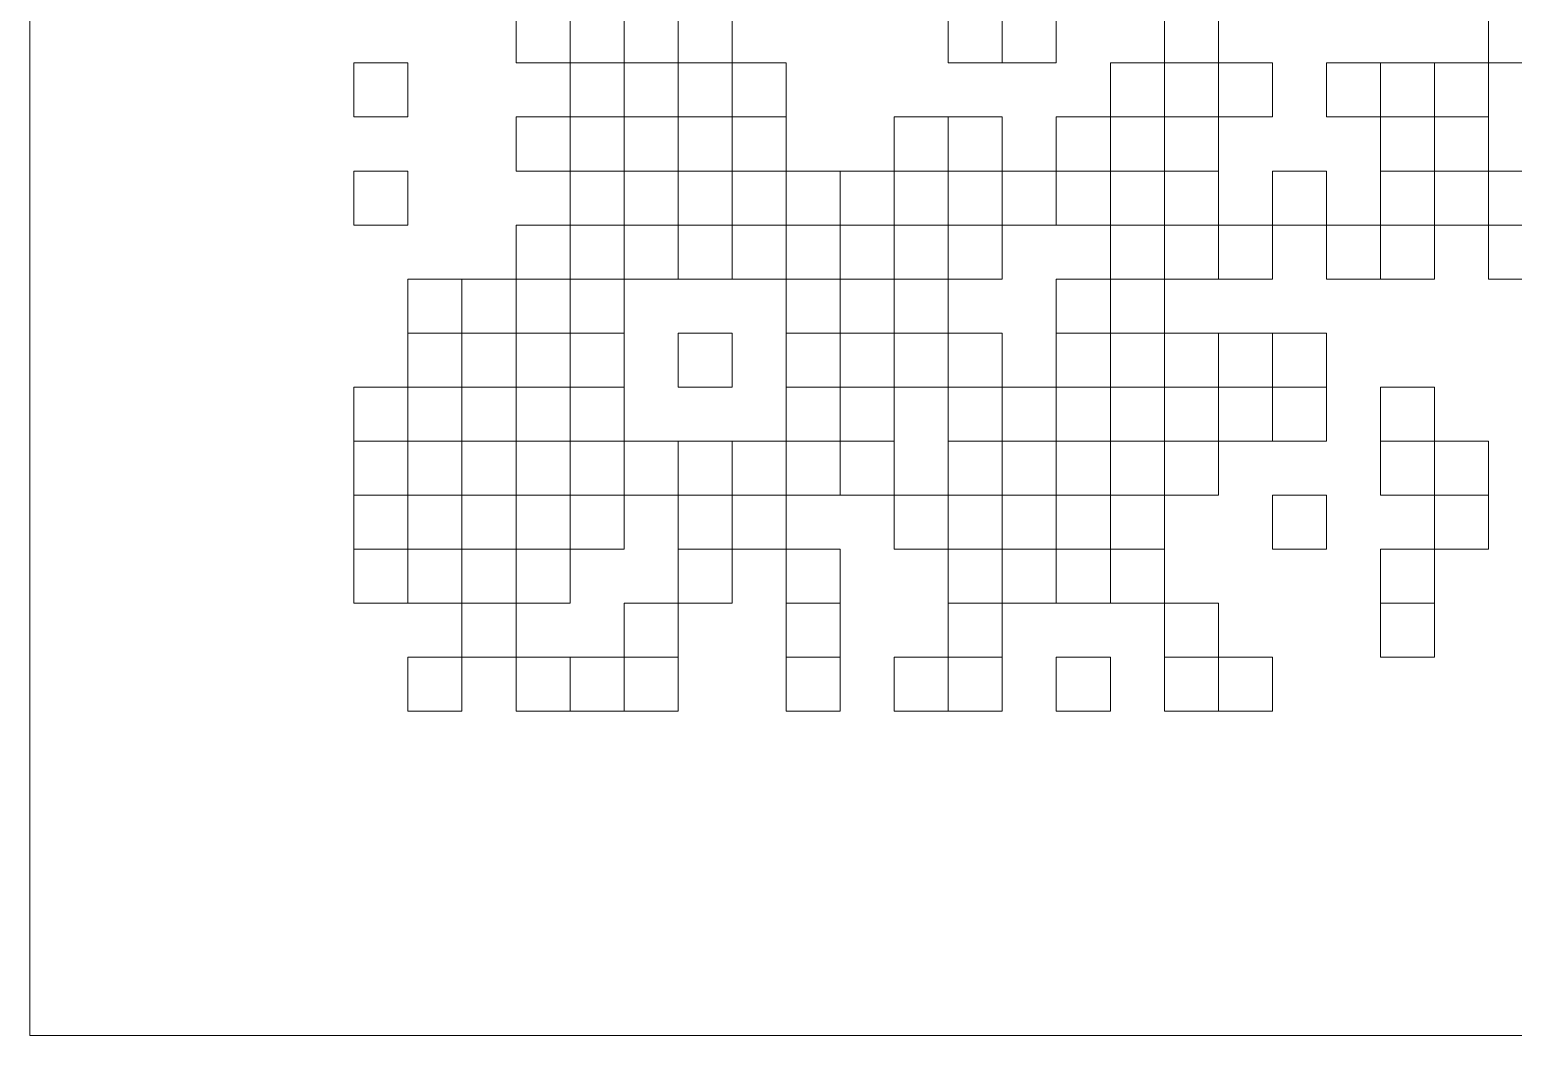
# Model space of a CAD drawing. Header units: inches. Extents: x 8 to 1013, y 340 to 640.
# Drawn here: x 717.31 to 731.04, y 376.55 to 385.85 of the extents above; entities that cross this region are included whole.
import ezdxf

# ---------------------------------------------------------------- set-up
doc = ezdxf.new("R2010")
doc.units = ezdxf.units.IN
doc.layers.add('Unnamed [1]', color=5, linetype='Continuous', lineweight=0)

msp = doc.modelspace()

# ---------------------------------------------------------------- linework, layer by layer
at = {"layer": 'Unnamed [1]', "color": 1, "linetype": 'Continuous', "lineweight": 0}
for p, q in [((717.315, 557.545), (717.315, 376.545)), ((717.315, 376.545), (809.315, 376.545))]:
    msp.add_line(p, q, dxfattribs=at)
at = {"layer": 'Unnamed [1]', "color": 5, "linetype": 'Continuous', "lineweight": 0, "extrusion": (0, 0, -1)}
for points in [[(-722.315, 386.045), (-722.315, 385.545), (-721.815, 385.545), (-721.815, 386.045)], [(-722.315, 386.045), (-722.315, 385.545), (-721.815, 385.545), (-721.815, 386.045)], [(-722.315, 386.045), (-722.315, 385.545), (-721.815, 385.545), (-721.815, 386.045)], [(-722.815, 386.045), (-722.815, 385.545), (-722.315, 385.545), (-722.315, 386.045)], [(-722.815, 386.045), (-722.815, 385.545), (-722.315, 385.545), (-722.315, 386.045)], [(-722.815, 386.045), (-722.815, 385.545), (-722.315, 385.545), (-722.315, 386.045)], [(-723.315, 386.045), (-723.315, 385.545), (-722.815, 385.545), (-722.815, 386.045)], [(-723.315, 386.045), (-723.315, 385.545), (-722.815, 385.545), (-722.815, 386.045)], [(-723.315, 386.045), (-723.315, 385.545), (-722.815, 385.545), (-722.815, 386.045)], [(-723.815, 386.045), (-723.815, 385.545), (-723.315, 385.545), (-723.315, 386.045)], [(-723.815, 386.045), (-723.815, 385.545), (-723.315, 385.545), (-723.315, 386.045)], [(-723.815, 386.045), (-723.815, 385.545), (-723.315, 385.545), (-723.315, 386.045)], [(-726.315, 386.045), (-726.315, 385.545), (-725.815, 385.545), (-725.815, 386.045)], [(-726.315, 386.045), (-726.315, 385.545), (-725.815, 385.545), (-725.815, 386.045)], [(-726.315, 386.045), (-726.315, 385.545), (-725.815, 385.545), (-725.815, 386.045)], [(-726.815, 386.045), (-726.815, 385.545), (-726.315, 385.545), (-726.315, 386.045)], [(-726.815, 386.045), (-726.815, 385.545), (-726.315, 385.545), (-726.315, 386.045)], [(-726.815, 386.045), (-726.815, 385.545), (-726.315, 385.545), (-726.315, 386.045)], [(-728.315, 386.045), (-728.315, 385.545), (-727.815, 385.545), (-727.815, 386.045)], [(-728.315, 386.045), (-728.315, 385.545), (-727.815, 385.545), (-727.815, 386.045)], [(-728.315, 386.045), (-728.315, 385.545), (-727.815, 385.545), (-727.815, 386.045)], [(-731.315, 386.045), (-731.315, 385.545), (-730.815, 385.545), (-730.815, 386.045)], [(-731.315, 386.045), (-731.315, 385.545), (-730.815, 385.545), (-730.815, 386.045)], [(-731.315, 386.045), (-731.315, 385.545), (-730.815, 385.545), (-730.815, 386.045)], [(-720.815, 385.545), (-720.815, 385.045), (-720.315, 385.045), (-720.315, 385.545)], [(-720.815, 385.545), (-720.815, 385.045), (-720.315, 385.045), (-720.315, 385.545)], [(-720.815, 385.545), (-720.815, 385.045), (-720.315, 385.045), (-720.315, 385.545)], [(-722.815, 385.545), (-722.815, 385.045), (-722.315, 385.045), (-722.315, 385.545)], [(-722.815, 385.545), (-722.815, 385.045), (-722.315, 385.045), (-722.315, 385.545)], [(-722.815, 385.545), (-722.815, 385.045), (-722.315, 385.045), (-722.315, 385.545)], [(-723.815, 385.545), (-723.815, 385.045), (-723.315, 385.045), (-723.315, 385.545)], [(-723.815, 385.545), (-723.815, 385.045), (-723.315, 385.045), (-723.315, 385.545)], [(-723.815, 385.545), (-723.815, 385.045), (-723.315, 385.045), (-723.315, 385.545)], [(-724.315, 385.545), (-724.315, 385.045), (-723.815, 385.045), (-723.815, 385.545)], [(-724.315, 385.545), (-724.315, 385.045), (-723.815, 385.045), (-723.815, 385.545)], [(-724.315, 385.545), (-724.315, 385.045), (-723.815, 385.045), (-723.815, 385.545)], [(-727.815, 385.545), (-727.815, 385.045), (-727.315, 385.045), (-727.315, 385.545)], [(-727.815, 385.545), (-727.815, 385.045), (-727.315, 385.045), (-727.315, 385.545)], [(-727.815, 385.545), (-727.815, 385.045), (-727.315, 385.045), (-727.315, 385.545)], [(-728.315, 385.545), (-728.315, 385.045), (-727.815, 385.045), (-727.815, 385.545)], [(-728.315, 385.545), (-728.315, 385.045), (-727.815, 385.045), (-727.815, 385.545)], [(-728.315, 385.545), (-728.315, 385.045), (-727.815, 385.045), (-727.815, 385.545)], [(-728.815, 385.545), (-728.815, 385.045), (-728.315, 385.045), (-728.315, 385.545)], [(-728.815, 385.545), (-728.815, 385.045), (-728.315, 385.045), (-728.315, 385.545)], [(-728.815, 385.545), (-728.815, 385.045), (-728.315, 385.045), (-728.315, 385.545)], [(-729.815, 385.545), (-729.815, 385.045), (-729.315, 385.045), (-729.315, 385.545)], [(-729.815, 385.545), (-729.815, 385.045), (-729.315, 385.045), (-729.315, 385.545)], [(-729.815, 385.545), (-729.815, 385.045), (-729.315, 385.045), (-729.315, 385.545)], [(-730.315, 385.545), (-730.315, 385.045), (-729.815, 385.045), (-729.815, 385.545)], [(-730.315, 385.545), (-730.315, 385.045), (-729.815, 385.045), (-729.815, 385.545)], [(-730.315, 385.545), (-730.315, 385.045), (-729.815, 385.045), (-729.815, 385.545)], [(-730.815, 385.545), (-730.815, 385.045), (-730.315, 385.045), (-730.315, 385.545)], [(-730.815, 385.545), (-730.815, 385.045), (-730.315, 385.045), (-730.315, 385.545)], [(-730.815, 385.545), (-730.815, 385.045), (-730.315, 385.045), (-730.315, 385.545)], [(-722.315, 385.045), (-722.315, 384.545), (-721.815, 384.545), (-721.815, 385.045)], [(-722.315, 385.045), (-722.315, 384.545), (-721.815, 384.545), (-721.815, 385.045)], [(-722.315, 385.045), (-722.315, 384.545), (-721.815, 384.545), (-721.815, 385.045)], [(-723.315, 385.045), (-723.315, 384.545), (-722.815, 384.545), (-722.815, 385.045)], [(-723.315, 385.045), (-723.315, 384.545), (-722.815, 384.545), (-722.815, 385.045)], [(-723.315, 385.045), (-723.315, 384.545), (-722.815, 384.545), (-722.815, 385.045)], [(-724.315, 385.045), (-724.315, 384.545), (-723.815, 384.545), (-723.815, 385.045)], [(-724.315, 385.045), (-724.315, 384.545), (-723.815, 384.545), (-723.815, 385.045)], [(-724.315, 385.045), (-724.315, 384.545), (-723.815, 384.545), (-723.815, 385.045)], [(-725.815, 385.045), (-725.815, 384.545), (-725.315, 384.545), (-725.315, 385.045)], [(-725.815, 385.045), (-725.815, 384.545), (-725.315, 384.545), (-725.315, 385.045)], [(-725.815, 385.045), (-725.815, 384.545), (-725.315, 384.545), (-725.315, 385.045)], [(-726.315, 385.045), (-726.315, 384.545), (-725.815, 384.545), (-725.815, 385.045)], [(-726.315, 385.045), (-726.315, 384.545), (-725.815, 384.545), (-725.815, 385.045)], [(-726.315, 385.045), (-726.315, 384.545), (-725.815, 384.545), (-725.815, 385.045)], [(-727.315, 385.045), (-727.315, 384.545), (-726.815, 384.545), (-726.815, 385.045)], [(-727.315, 385.045), (-727.315, 384.545), (-726.815, 384.545), (-726.815, 385.045)], [(-727.315, 385.045), (-727.315, 384.545), (-726.815, 384.545), (-726.815, 385.045)], [(-727.815, 385.045), (-727.815, 384.545), (-727.315, 384.545), (-727.315, 385.045)], [(-727.815, 385.045), (-727.815, 384.545), (-727.315, 384.545), (-727.315, 385.045)], [(-727.815, 385.045), (-727.815, 384.545), (-727.315, 384.545), (-727.315, 385.045)], [(-728.315, 385.045), (-728.315, 384.545), (-727.815, 384.545), (-727.815, 385.045)], [(-728.315, 385.045), (-728.315, 384.545), (-727.815, 384.545), (-727.815, 385.045)], [(-728.315, 385.045), (-728.315, 384.545), (-727.815, 384.545), (-727.815, 385.045)], [(-730.315, 385.045), (-730.315, 384.545), (-729.815, 384.545), (-729.815, 385.045)], [(-730.315, 385.045), (-730.315, 384.545), (-729.815, 384.545), (-729.815, 385.045)], [(-730.315, 385.045), (-730.315, 384.545), (-729.815, 384.545), (-729.815, 385.045)], [(-730.815, 385.045), (-730.815, 384.545), (-730.315, 384.545), (-730.315, 385.045)], [(-730.815, 385.045), (-730.815, 384.545), (-730.315, 384.545), (-730.315, 385.045)], [(-730.815, 385.045), (-730.815, 384.545), (-730.315, 384.545), (-730.315, 385.045)], [(-720.815, 384.545), (-720.815, 384.045), (-720.315, 384.045), (-720.315, 384.545)], [(-720.815, 384.545), (-720.815, 384.045), (-720.315, 384.045), (-720.315, 384.545)], [(-720.815, 384.545), (-720.815, 384.045), (-720.315, 384.045), (-720.315, 384.545)], [(-722.815, 384.545), (-722.815, 384.045), (-722.315, 384.045), (-722.315, 384.545)], [(-722.815, 384.545), (-722.815, 384.045), (-722.315, 384.045), (-722.315, 384.545)], [(-722.815, 384.545), (-722.815, 384.045), (-722.315, 384.045), (-722.315, 384.545)], [(-723.315, 384.545), (-723.315, 384.045), (-722.815, 384.045), (-722.815, 384.545)], [(-723.315, 384.545), (-723.315, 384.045), (-722.815, 384.045), (-722.815, 384.545)], [(-723.315, 384.545), (-723.315, 384.045), (-722.815, 384.045), (-722.815, 384.545)], [(-723.815, 384.545), (-723.815, 384.045), (-723.315, 384.045), (-723.315, 384.545)], [(-723.815, 384.545), (-723.815, 384.045), (-723.315, 384.045), (-723.315, 384.545)], [(-723.815, 384.545), (-723.815, 384.045), (-723.315, 384.045), (-723.315, 384.545)], [(-724.815, 384.545), (-724.815, 384.045), (-724.315, 384.045), (-724.315, 384.545)], [(-724.815, 384.545), (-724.815, 384.045), (-724.315, 384.045), (-724.315, 384.545)], [(-724.815, 384.545), (-724.815, 384.045), (-724.315, 384.045), (-724.315, 384.545)], [(-725.315, 384.545), (-725.315, 384.045), (-724.815, 384.045), (-724.815, 384.545)], [(-725.315, 384.545), (-725.315, 384.045), (-724.815, 384.045), (-724.815, 384.545)], [(-725.315, 384.545), (-725.315, 384.045), (-724.815, 384.045), (-724.815, 384.545)], [(-725.815, 384.545), (-725.815, 384.045), (-725.315, 384.045), (-725.315, 384.545)], [(-725.815, 384.545), (-725.815, 384.045), (-725.315, 384.045), (-725.315, 384.545)], [(-725.815, 384.545), (-725.815, 384.045), (-725.315, 384.045), (-725.315, 384.545)], [(-726.315, 384.545), (-726.315, 384.045), (-725.815, 384.045), (-725.815, 384.545)], [(-726.315, 384.545), (-726.315, 384.045), (-725.815, 384.045), (-725.815, 384.545)], [(-726.315, 384.545), (-726.315, 384.045), (-725.815, 384.045), (-725.815, 384.545)], [(-726.815, 384.545), (-726.815, 384.045), (-726.315, 384.045), (-726.315, 384.545)], [(-726.815, 384.545), (-726.815, 384.045), (-726.315, 384.045), (-726.315, 384.545)], [(-726.815, 384.545), (-726.815, 384.045), (-726.315, 384.045), (-726.315, 384.545)], [(-727.315, 384.545), (-727.315, 384.045), (-726.815, 384.045), (-726.815, 384.545)], [(-727.315, 384.545), (-727.315, 384.045), (-726.815, 384.045), (-726.815, 384.545)], [(-727.315, 384.545), (-727.315, 384.045), (-726.815, 384.045), (-726.815, 384.545)], [(-728.315, 384.545), (-728.315, 384.045), (-727.815, 384.045), (-727.815, 384.545)], [(-728.315, 384.545), (-728.315, 384.045), (-727.815, 384.045), (-727.815, 384.545)], [(-728.315, 384.545), (-728.315, 384.045), (-727.815, 384.045), (-727.815, 384.545)], [(-729.315, 384.545), (-729.315, 384.045), (-728.815, 384.045), (-728.815, 384.545)], [(-729.315, 384.545), (-729.315, 384.045), (-728.815, 384.045), (-728.815, 384.545)], [(-729.315, 384.545), (-729.315, 384.045), (-728.815, 384.045), (-728.815, 384.545)], [(-730.315, 384.545), (-730.315, 384.045), (-729.815, 384.045), (-729.815, 384.545)], [(-730.315, 384.545), (-730.315, 384.045), (-729.815, 384.045), (-729.815, 384.545)], [(-730.315, 384.545), (-730.315, 384.045), (-729.815, 384.045), (-729.815, 384.545)], [(-730.815, 384.545), (-730.815, 384.045), (-730.315, 384.045), (-730.315, 384.545)], [(-730.815, 384.545), (-730.815, 384.045), (-730.315, 384.045), (-730.315, 384.545)], [(-730.815, 384.545), (-730.815, 384.045), (-730.315, 384.045), (-730.315, 384.545)], [(-731.315, 384.545), (-731.315, 384.045), (-730.815, 384.045), (-730.815, 384.545)], [(-731.315, 384.545), (-731.315, 384.045), (-730.815, 384.045), (-730.815, 384.545)], [(-731.315, 384.545), (-731.315, 384.045), (-730.815, 384.045), (-730.815, 384.545)], [(-722.315, 384.045), (-722.315, 383.545), (-721.815, 383.545), (-721.815, 384.045)], [(-722.315, 384.045), (-722.315, 383.545), (-721.815, 383.545), (-721.815, 384.045)], [(-722.315, 384.045), (-722.315, 383.545), (-721.815, 383.545), (-721.815, 384.045)], [(-722.815, 384.045), (-722.815, 383.545), (-722.315, 383.545), (-722.315, 384.045)], [(-722.815, 384.045), (-722.815, 383.545), (-722.315, 383.545), (-722.315, 384.045)], [(-722.815, 384.045), (-722.815, 383.545), (-722.315, 383.545), (-722.315, 384.045)], [(-723.315, 384.045), (-723.315, 383.545), (-722.815, 383.545), (-722.815, 384.045)], [(-723.315, 384.045), (-723.315, 383.545), (-722.815, 383.545), (-722.815, 384.045)], [(-723.315, 384.045), (-723.315, 383.545), (-722.815, 383.545), (-722.815, 384.045)], [(-723.815, 384.045), (-723.815, 383.545), (-723.315, 383.545), (-723.315, 384.045)], [(-723.815, 384.045), (-723.815, 383.545), (-723.315, 383.545), (-723.315, 384.045)], [(-723.815, 384.045), (-723.815, 383.545), (-723.315, 383.545), (-723.315, 384.045)], [(-724.315, 384.045), (-724.315, 383.545), (-723.815, 383.545), (-723.815, 384.045)], [(-724.315, 384.045), (-724.315, 383.545), (-723.815, 383.545), (-723.815, 384.045)], [(-724.315, 384.045), (-724.315, 383.545), (-723.815, 383.545), (-723.815, 384.045)], [(-724.815, 384.045), (-724.815, 383.545), (-724.315, 383.545), (-724.315, 384.045)], [(-724.815, 384.045), (-724.815, 383.545), (-724.315, 383.545), (-724.315, 384.045)], [(-724.815, 384.045), (-724.815, 383.545), (-724.315, 383.545), (-724.315, 384.045)], [(-725.315, 384.045), (-725.315, 383.545), (-724.815, 383.545), (-724.815, 384.045)], [(-725.315, 384.045), (-725.315, 383.545), (-724.815, 383.545), (-724.815, 384.045)], [(-725.315, 384.045), (-725.315, 383.545), (-724.815, 383.545), (-724.815, 384.045)], [(-726.315, 384.045), (-726.315, 383.545), (-725.815, 383.545), (-725.815, 384.045)], [(-726.315, 384.045), (-726.315, 383.545), (-725.815, 383.545), (-725.815, 384.045)], [(-726.315, 384.045), (-726.315, 383.545), (-725.815, 383.545), (-725.815, 384.045)], [(-727.815, 384.045), (-727.815, 383.545), (-727.315, 383.545), (-727.315, 384.045)], [(-727.815, 384.045), (-727.815, 383.545), (-727.315, 383.545), (-727.315, 384.045)], [(-727.815, 384.045), (-727.815, 383.545), (-727.315, 383.545), (-727.315, 384.045)], [(-728.315, 384.045), (-728.315, 383.545), (-727.815, 383.545), (-727.815, 384.045)], [(-728.315, 384.045), (-728.315, 383.545), (-727.815, 383.545), (-727.815, 384.045)], [(-728.315, 384.045), (-728.315, 383.545), (-727.815, 383.545), (-727.815, 384.045)], [(-728.815, 384.045), (-728.815, 383.545), (-728.315, 383.545), (-728.315, 384.045)], [(-728.815, 384.045), (-728.815, 383.545), (-728.315, 383.545), (-728.315, 384.045)], [(-728.815, 384.045), (-728.815, 383.545), (-728.315, 383.545), (-728.315, 384.045)], [(-729.815, 384.045), (-729.815, 383.545), (-729.315, 383.545), (-729.315, 384.045)], [(-729.815, 384.045), (-729.815, 383.545), (-729.315, 383.545), (-729.315, 384.045)], [(-729.815, 384.045), (-729.815, 383.545), (-729.315, 383.545), (-729.315, 384.045)], [(-730.315, 384.045), (-730.315, 383.545), (-729.815, 383.545), (-729.815, 384.045)], [(-730.315, 384.045), (-730.315, 383.545), (-729.815, 383.545), (-729.815, 384.045)], [(-730.315, 384.045), (-730.315, 383.545), (-729.815, 383.545), (-729.815, 384.045)], [(-731.315, 384.045), (-731.315, 383.545), (-730.815, 383.545), (-730.815, 384.045)], [(-731.315, 384.045), (-731.315, 383.545), (-730.815, 383.545), (-730.815, 384.045)], [(-731.315, 384.045), (-731.315, 383.545), (-730.815, 383.545), (-730.815, 384.045)], [(-721.315, 383.545), (-721.315, 383.045), (-720.815, 383.045), (-720.815, 383.545)], [(-721.315, 383.545), (-721.315, 383.045), (-720.815, 383.045), (-720.815, 383.545)], [(-721.315, 383.545), (-721.315, 383.045), (-720.815, 383.045), (-720.815, 383.545)], [(-721.815, 383.545), (-721.815, 383.045), (-721.315, 383.045), (-721.315, 383.545)], [(-721.815, 383.545), (-721.815, 383.045), (-721.315, 383.045), (-721.315, 383.545)], [(-721.815, 383.545), (-721.815, 383.045), (-721.315, 383.045), (-721.315, 383.545)], [(-722.315, 383.545), (-722.315, 383.045), (-721.815, 383.045), (-721.815, 383.545)], [(-722.315, 383.545), (-722.315, 383.045), (-721.815, 383.045), (-721.815, 383.545)], [(-722.315, 383.545), (-722.315, 383.045), (-721.815, 383.045), (-721.815, 383.545)], [(-722.815, 383.545), (-722.815, 383.045), (-722.315, 383.045), (-722.315, 383.545)], [(-722.815, 383.545), (-722.815, 383.045), (-722.315, 383.045), (-722.315, 383.545)], [(-722.815, 383.545), (-722.815, 383.045), (-722.315, 383.045), (-722.315, 383.545)], [(-724.815, 383.545), (-724.815, 383.045), (-724.315, 383.045), (-724.315, 383.545)], [(-724.815, 383.545), (-724.815, 383.045), (-724.315, 383.045), (-724.315, 383.545)], [(-724.815, 383.545), (-724.815, 383.045), (-724.315, 383.045), (-724.315, 383.545)], [(-725.315, 383.545), (-725.315, 383.045), (-724.815, 383.045), (-724.815, 383.545)], [(-725.315, 383.545), (-725.315, 383.045), (-724.815, 383.045), (-724.815, 383.545)], [(-725.315, 383.545), (-725.315, 383.045), (-724.815, 383.045), (-724.815, 383.545)], [(-725.815, 383.545), (-725.815, 383.045), (-725.315, 383.045), (-725.315, 383.545)], [(-725.815, 383.545), (-725.815, 383.045), (-725.315, 383.045), (-725.315, 383.545)], [(-725.815, 383.545), (-725.815, 383.045), (-725.315, 383.045), (-725.315, 383.545)], [(-727.315, 383.545), (-727.315, 383.045), (-726.815, 383.045), (-726.815, 383.545)], [(-727.315, 383.545), (-727.315, 383.045), (-726.815, 383.045), (-726.815, 383.545)], [(-727.315, 383.545), (-727.315, 383.045), (-726.815, 383.045), (-726.815, 383.545)], [(-727.815, 383.545), (-727.815, 383.045), (-727.315, 383.045), (-727.315, 383.545)], [(-727.815, 383.545), (-727.815, 383.045), (-727.315, 383.045), (-727.315, 383.545)], [(-727.815, 383.545), (-727.815, 383.045), (-727.315, 383.045), (-727.315, 383.545)], [(-721.315, 383.045), (-721.315, 382.545), (-720.815, 382.545), (-720.815, 383.045)], [(-721.315, 383.045), (-721.315, 382.545), (-720.815, 382.545), (-720.815, 383.045)], [(-721.315, 383.045), (-721.315, 382.545), (-720.815, 382.545), (-720.815, 383.045)], [(-721.815, 383.045), (-721.815, 382.545), (-721.315, 382.545), (-721.315, 383.045)], [(-721.815, 383.045), (-721.815, 382.545), (-721.315, 382.545), (-721.315, 383.045)], [(-721.815, 383.045), (-721.815, 382.545), (-721.315, 382.545), (-721.315, 383.045)], [(-722.815, 383.045), (-722.815, 382.545), (-722.315, 382.545), (-722.315, 383.045)], [(-722.815, 383.045), (-722.815, 382.545), (-722.315, 382.545), (-722.315, 383.045)], [(-722.815, 383.045), (-722.815, 382.545), (-722.315, 382.545), (-722.315, 383.045)], [(-723.815, 383.045), (-723.815, 382.545), (-723.315, 382.545), (-723.315, 383.045)], [(-723.815, 383.045), (-723.815, 382.545), (-723.315, 382.545), (-723.315, 383.045)], [(-723.815, 383.045), (-723.815, 382.545), (-723.315, 382.545), (-723.315, 383.045)], [(-724.815, 383.045), (-724.815, 382.545), (-724.315, 382.545), (-724.315, 383.045)], [(-724.815, 383.045), (-724.815, 382.545), (-724.315, 382.545), (-724.315, 383.045)], [(-724.815, 383.045), (-724.815, 382.545), (-724.315, 382.545), (-724.315, 383.045)], [(-725.315, 383.045), (-725.315, 382.545), (-724.815, 382.545), (-724.815, 383.045)], [(-725.315, 383.045), (-725.315, 382.545), (-724.815, 382.545), (-724.815, 383.045)], [(-725.315, 383.045), (-725.315, 382.545), (-724.815, 382.545), (-724.815, 383.045)], [(-725.815, 383.045), (-725.815, 382.545), (-725.315, 382.545), (-725.315, 383.045)], [(-725.815, 383.045), (-725.815, 382.545), (-725.315, 382.545), (-725.315, 383.045)], [(-725.815, 383.045), (-725.815, 382.545), (-725.315, 382.545), (-725.315, 383.045)], [(-726.315, 383.045), (-726.315, 382.545), (-725.815, 382.545), (-725.815, 383.045)], [(-726.315, 383.045), (-726.315, 382.545), (-725.815, 382.545), (-725.815, 383.045)], [(-726.315, 383.045), (-726.315, 382.545), (-725.815, 382.545), (-725.815, 383.045)], [(-727.315, 383.045), (-727.315, 382.545), (-726.815, 382.545), (-726.815, 383.045)], [(-727.315, 383.045), (-727.315, 382.545), (-726.815, 382.545), (-726.815, 383.045)], [(-727.315, 383.045), (-727.315, 382.545), (-726.815, 382.545), (-726.815, 383.045)], [(-728.315, 383.045), (-728.315, 382.545), (-727.815, 382.545), (-727.815, 383.045)], [(-728.315, 383.045), (-728.315, 382.545), (-727.815, 382.545), (-727.815, 383.045)], [(-728.315, 383.045), (-728.315, 382.545), (-727.815, 382.545), (-727.815, 383.045)], [(-728.815, 383.045), (-728.815, 382.545), (-728.315, 382.545), (-728.315, 383.045)], [(-728.815, 383.045), (-728.815, 382.545), (-728.315, 382.545), (-728.315, 383.045)], [(-728.815, 383.045), (-728.815, 382.545), (-728.315, 382.545), (-728.315, 383.045)], [(-729.315, 383.045), (-729.315, 382.545), (-728.815, 382.545), (-728.815, 383.045)], [(-729.315, 383.045), (-729.315, 382.545), (-728.815, 382.545), (-728.815, 383.045)], [(-729.315, 383.045), (-729.315, 382.545), (-728.815, 382.545), (-728.815, 383.045)], [(-720.815, 382.545), (-720.815, 382.045), (-720.315, 382.045), (-720.315, 382.545)], [(-720.815, 382.545), (-720.815, 382.045), (-720.315, 382.045), (-720.315, 382.545)], [(-720.815, 382.545), (-720.815, 382.045), (-720.315, 382.045), (-720.315, 382.545)], [(-721.315, 382.545), (-721.315, 382.045), (-720.815, 382.045), (-720.815, 382.545)], [(-721.315, 382.545), (-721.315, 382.045), (-720.815, 382.045), (-720.815, 382.545)], [(-721.315, 382.545), (-721.315, 382.045), (-720.815, 382.045), (-720.815, 382.545)], [(-721.815, 382.545), (-721.815, 382.045), (-721.315, 382.045), (-721.315, 382.545)], [(-721.815, 382.545), (-721.815, 382.045), (-721.315, 382.045), (-721.315, 382.545)], [(-721.815, 382.545), (-721.815, 382.045), (-721.315, 382.045), (-721.315, 382.545)], [(-722.315, 382.545), (-722.315, 382.045), (-721.815, 382.045), (-721.815, 382.545)], [(-722.315, 382.545), (-722.315, 382.045), (-721.815, 382.045), (-721.815, 382.545)], [(-722.315, 382.545), (-722.315, 382.045), (-721.815, 382.045), (-721.815, 382.545)], [(-722.815, 382.545), (-722.815, 382.045), (-722.315, 382.045), (-722.315, 382.545)], [(-722.815, 382.545), (-722.815, 382.045), (-722.315, 382.045), (-722.315, 382.545)], [(-722.815, 382.545), (-722.815, 382.045), (-722.315, 382.045), (-722.315, 382.545)], [(-724.815, 382.545), (-724.815, 382.045), (-724.315, 382.045), (-724.315, 382.545)], [(-724.815, 382.545), (-724.815, 382.045), (-724.315, 382.045), (-724.315, 382.545)], [(-724.815, 382.545), (-724.815, 382.045), (-724.315, 382.045), (-724.315, 382.545)], [(-725.315, 382.545), (-725.315, 382.045), (-724.815, 382.045), (-724.815, 382.545)], [(-725.315, 382.545), (-725.315, 382.045), (-724.815, 382.045), (-724.815, 382.545)], [(-725.315, 382.545), (-725.315, 382.045), (-724.815, 382.045), (-724.815, 382.545)], [(-726.315, 382.545), (-726.315, 382.045), (-725.815, 382.045), (-725.815, 382.545)], [(-726.315, 382.545), (-726.315, 382.045), (-725.815, 382.045), (-725.815, 382.545)], [(-726.315, 382.545), (-726.315, 382.045), (-725.815, 382.045), (-725.815, 382.545)], [(-726.815, 382.545), (-726.815, 382.045), (-726.315, 382.045), (-726.315, 382.545)], [(-726.815, 382.545), (-726.815, 382.045), (-726.315, 382.045), (-726.315, 382.545)], [(-726.815, 382.545), (-726.815, 382.045), (-726.315, 382.045), (-726.315, 382.545)], [(-727.315, 382.545), (-727.315, 382.045), (-726.815, 382.045), (-726.815, 382.545)], [(-727.315, 382.545), (-727.315, 382.045), (-726.815, 382.045), (-726.815, 382.545)], [(-727.315, 382.545), (-727.315, 382.045), (-726.815, 382.045), (-726.815, 382.545)], [(-727.815, 382.545), (-727.815, 382.045), (-727.315, 382.045), (-727.315, 382.545)], [(-727.815, 382.545), (-727.815, 382.045), (-727.315, 382.045), (-727.315, 382.545)], [(-727.815, 382.545), (-727.815, 382.045), (-727.315, 382.045), (-727.315, 382.545)], [(-728.815, 382.545), (-728.815, 382.045), (-728.315, 382.045), (-728.315, 382.545)], [(-728.815, 382.545), (-728.815, 382.045), (-728.315, 382.045), (-728.315, 382.545)], [(-728.815, 382.545), (-728.815, 382.045), (-728.315, 382.045), (-728.315, 382.545)], [(-729.315, 382.545), (-729.315, 382.045), (-728.815, 382.045), (-728.815, 382.545)], [(-729.315, 382.545), (-729.315, 382.045), (-728.815, 382.045), (-728.815, 382.545)], [(-729.315, 382.545), (-729.315, 382.045), (-728.815, 382.045), (-728.815, 382.545)], [(-730.315, 382.545), (-730.315, 382.045), (-729.815, 382.045), (-729.815, 382.545)], [(-730.315, 382.545), (-730.315, 382.045), (-729.815, 382.045), (-729.815, 382.545)], [(-730.315, 382.545), (-730.315, 382.045), (-729.815, 382.045), (-729.815, 382.545)], [(-720.815, 382.045), (-720.815, 381.545), (-720.315, 381.545), (-720.315, 382.045)], [(-720.815, 382.045), (-720.815, 381.545), (-720.315, 381.545), (-720.315, 382.045)], [(-720.815, 382.045), (-720.815, 381.545), (-720.315, 381.545), (-720.315, 382.045)], [(-721.815, 382.045), (-721.815, 381.545), (-721.315, 381.545), (-721.315, 382.045)], [(-721.815, 382.045), (-721.815, 381.545), (-721.315, 381.545), (-721.315, 382.045)], [(-721.815, 382.045), (-721.815, 381.545), (-721.315, 381.545), (-721.315, 382.045)], [(-722.815, 382.045), (-722.815, 381.545), (-722.315, 381.545), (-722.315, 382.045)], [(-722.815, 382.045), (-722.815, 381.545), (-722.315, 381.545), (-722.315, 382.045)], [(-722.815, 382.045), (-722.815, 381.545), (-722.315, 381.545), (-722.315, 382.045)], [(-723.315, 382.045), (-723.315, 381.545), (-722.815, 381.545), (-722.815, 382.045)], [(-723.315, 382.045), (-723.315, 381.545), (-722.815, 381.545), (-722.815, 382.045)], [(-723.315, 382.045), (-723.315, 381.545), (-722.815, 381.545), (-722.815, 382.045)], [(-723.815, 382.045), (-723.815, 381.545), (-723.315, 381.545), (-723.315, 382.045)], [(-723.815, 382.045), (-723.815, 381.545), (-723.315, 381.545), (-723.315, 382.045)], [(-723.815, 382.045), (-723.815, 381.545), (-723.315, 381.545), (-723.315, 382.045)], [(-724.315, 382.045), (-724.315, 381.545), (-723.815, 381.545), (-723.815, 382.045)], [(-724.315, 382.045), (-724.315, 381.545), (-723.815, 381.545), (-723.815, 382.045)], [(-724.315, 382.045), (-724.315, 381.545), (-723.815, 381.545), (-723.815, 382.045)], [(-724.815, 382.045), (-724.815, 381.545), (-724.315, 381.545), (-724.315, 382.045)], [(-724.815, 382.045), (-724.815, 381.545), (-724.315, 381.545), (-724.315, 382.045)], [(-724.815, 382.045), (-724.815, 381.545), (-724.315, 381.545), (-724.315, 382.045)], [(-725.315, 382.045), (-725.315, 381.545), (-724.815, 381.545), (-724.815, 382.045)], [(-725.315, 382.045), (-725.315, 381.545), (-724.815, 381.545), (-724.815, 382.045)], [(-725.315, 382.045), (-725.315, 381.545), (-724.815, 381.545), (-724.815, 382.045)], [(-726.315, 382.045), (-726.315, 381.545), (-725.815, 381.545), (-725.815, 382.045)], [(-726.315, 382.045), (-726.315, 381.545), (-725.815, 381.545), (-725.815, 382.045)], [(-726.315, 382.045), (-726.315, 381.545), (-725.815, 381.545), (-725.815, 382.045)], [(-727.315, 382.045), (-727.315, 381.545), (-726.815, 381.545), (-726.815, 382.045)], [(-727.315, 382.045), (-727.315, 381.545), (-726.815, 381.545), (-726.815, 382.045)], [(-727.315, 382.045), (-727.315, 381.545), (-726.815, 381.545), (-726.815, 382.045)], [(-728.315, 382.045), (-728.315, 381.545), (-727.815, 381.545), (-727.815, 382.045)], [(-728.315, 382.045), (-728.315, 381.545), (-727.815, 381.545), (-727.815, 382.045)], [(-728.315, 382.045), (-728.315, 381.545), (-727.815, 381.545), (-727.815, 382.045)], [(-730.315, 382.045), (-730.315, 381.545), (-729.815, 381.545), (-729.815, 382.045)], [(-730.315, 382.045), (-730.315, 381.545), (-729.815, 381.545), (-729.815, 382.045)], [(-730.315, 382.045), (-730.315, 381.545), (-729.815, 381.545), (-729.815, 382.045)], [(-730.815, 382.045), (-730.815, 381.545), (-730.315, 381.545), (-730.315, 382.045)], [(-730.815, 382.045), (-730.815, 381.545), (-730.315, 381.545), (-730.315, 382.045)], [(-730.815, 382.045), (-730.815, 381.545), (-730.315, 381.545), (-730.315, 382.045)], [(-720.815, 381.545), (-720.815, 381.045), (-720.315, 381.045), (-720.315, 381.545)], [(-720.815, 381.545), (-720.815, 381.045), (-720.315, 381.045), (-720.315, 381.545)], [(-720.815, 381.545), (-720.815, 381.045), (-720.315, 381.045), (-720.315, 381.545)], [(-721.315, 381.545), (-721.315, 381.045), (-720.815, 381.045), (-720.815, 381.545)], [(-721.315, 381.545), (-721.315, 381.045), (-720.815, 381.045), (-720.815, 381.545)], [(-721.315, 381.545), (-721.315, 381.045), (-720.815, 381.045), (-720.815, 381.545)], [(-721.815, 381.545), (-721.815, 381.045), (-721.315, 381.045), (-721.315, 381.545)], [(-721.815, 381.545), (-721.815, 381.045), (-721.315, 381.045), (-721.315, 381.545)], [(-721.815, 381.545), (-721.815, 381.045), (-721.315, 381.045), (-721.315, 381.545)], [(-722.315, 381.545), (-722.315, 381.045), (-721.815, 381.045), (-721.815, 381.545)], [(-722.315, 381.545), (-722.315, 381.045), (-721.815, 381.045), (-721.815, 381.545)], [(-722.315, 381.545), (-722.315, 381.045), (-721.815, 381.045), (-721.815, 381.545)], [(-722.815, 381.545), (-722.815, 381.045), (-722.315, 381.045), (-722.315, 381.545)], [(-722.815, 381.545), (-722.815, 381.045), (-722.315, 381.045), (-722.315, 381.545)], [(-722.815, 381.545), (-722.815, 381.045), (-722.315, 381.045), (-722.315, 381.545)], [(-723.815, 381.545), (-723.815, 381.045), (-723.315, 381.045), (-723.315, 381.545)], [(-723.815, 381.545), (-723.815, 381.045), (-723.315, 381.045), (-723.315, 381.545)], [(-723.815, 381.545), (-723.815, 381.045), (-723.315, 381.045), (-723.315, 381.545)], [(-724.315, 381.545), (-724.315, 381.045), (-723.815, 381.045), (-723.815, 381.545)], [(-724.315, 381.545), (-724.315, 381.045), (-723.815, 381.045), (-723.815, 381.545)], [(-724.315, 381.545), (-724.315, 381.045), (-723.815, 381.045), (-723.815, 381.545)], [(-725.815, 381.545), (-725.815, 381.045), (-725.315, 381.045), (-725.315, 381.545)], [(-725.815, 381.545), (-725.815, 381.045), (-725.315, 381.045), (-725.315, 381.545)], [(-725.815, 381.545), (-725.815, 381.045), (-725.315, 381.045), (-725.315, 381.545)], [(-726.815, 381.545), (-726.815, 381.045), (-726.315, 381.045), (-726.315, 381.545)], [(-726.815, 381.545), (-726.815, 381.045), (-726.315, 381.045), (-726.315, 381.545)], [(-726.815, 381.545), (-726.815, 381.045), (-726.315, 381.045), (-726.315, 381.545)], [(-727.815, 381.545), (-727.815, 381.045), (-727.315, 381.045), (-727.315, 381.545)], [(-727.815, 381.545), (-727.815, 381.045), (-727.315, 381.045), (-727.315, 381.545)], [(-727.815, 381.545), (-727.815, 381.045), (-727.315, 381.045), (-727.315, 381.545)], [(-729.315, 381.545), (-729.315, 381.045), (-728.815, 381.045), (-728.815, 381.545)], [(-729.315, 381.545), (-729.315, 381.045), (-728.815, 381.045), (-728.815, 381.545)], [(-729.315, 381.545), (-729.315, 381.045), (-728.815, 381.045), (-728.815, 381.545)], [(-730.815, 381.545), (-730.815, 381.045), (-730.315, 381.045), (-730.315, 381.545)], [(-730.815, 381.545), (-730.815, 381.045), (-730.315, 381.045), (-730.315, 381.545)], [(-730.815, 381.545), (-730.815, 381.045), (-730.315, 381.045), (-730.315, 381.545)], [(-720.815, 381.045), (-720.815, 380.545), (-720.315, 380.545), (-720.315, 381.045)], [(-720.815, 381.045), (-720.815, 380.545), (-720.315, 380.545), (-720.315, 381.045)], [(-720.815, 381.045), (-720.815, 380.545), (-720.315, 380.545), (-720.315, 381.045)], [(-721.315, 381.045), (-721.315, 380.545), (-720.815, 380.545), (-720.815, 381.045)], [(-721.315, 381.045), (-721.315, 380.545), (-720.815, 380.545), (-720.815, 381.045)], [(-721.315, 381.045), (-721.315, 380.545), (-720.815, 380.545), (-720.815, 381.045)], [(-721.815, 381.045), (-721.815, 380.545), (-721.315, 380.545), (-721.315, 381.045)], [(-721.815, 381.045), (-721.815, 380.545), (-721.315, 380.545), (-721.315, 381.045)], [(-721.815, 381.045), (-721.815, 380.545), (-721.315, 380.545), (-721.315, 381.045)], [(-722.315, 381.045), (-722.315, 380.545), (-721.815, 380.545), (-721.815, 381.045)], [(-722.315, 381.045), (-722.315, 380.545), (-721.815, 380.545), (-721.815, 381.045)], [(-722.315, 381.045), (-722.315, 380.545), (-721.815, 380.545), (-721.815, 381.045)], [(-723.815, 381.045), (-723.815, 380.545), (-723.315, 380.545), (-723.315, 381.045)], [(-723.815, 381.045), (-723.815, 380.545), (-723.315, 380.545), (-723.315, 381.045)], [(-723.815, 381.045), (-723.815, 380.545), (-723.315, 380.545), (-723.315, 381.045)], [(-724.815, 381.045), (-724.815, 380.545), (-724.315, 380.545), (-724.315, 381.045)], [(-724.815, 381.045), (-724.815, 380.545), (-724.315, 380.545), (-724.315, 381.045)], [(-724.815, 381.045), (-724.815, 380.545), (-724.315, 380.545), (-724.315, 381.045)], [(-726.315, 381.045), (-726.315, 380.545), (-725.815, 380.545), (-725.815, 381.045)], [(-726.315, 381.045), (-726.315, 380.545), (-725.815, 380.545), (-725.815, 381.045)], [(-726.315, 381.045), (-726.315, 380.545), (-725.815, 380.545), (-725.815, 381.045)], [(-726.815, 381.045), (-726.815, 380.545), (-726.315, 380.545), (-726.315, 381.045)], [(-726.815, 381.045), (-726.815, 380.545), (-726.315, 380.545), (-726.315, 381.045)], [(-726.815, 381.045), (-726.815, 380.545), (-726.315, 380.545), (-726.315, 381.045)], [(-727.315, 381.045), (-727.315, 380.545), (-726.815, 380.545), (-726.815, 381.045)], [(-727.315, 381.045), (-727.315, 380.545), (-726.815, 380.545), (-726.815, 381.045)], [(-727.315, 381.045), (-727.315, 380.545), (-726.815, 380.545), (-726.815, 381.045)], [(-727.815, 381.045), (-727.815, 380.545), (-727.315, 380.545), (-727.315, 381.045)], [(-727.815, 381.045), (-727.815, 380.545), (-727.315, 380.545), (-727.315, 381.045)], [(-727.815, 381.045), (-727.815, 380.545), (-727.315, 380.545), (-727.315, 381.045)], [(-730.315, 381.045), (-730.315, 380.545), (-729.815, 380.545), (-729.815, 381.045)], [(-730.315, 381.045), (-730.315, 380.545), (-729.815, 380.545), (-729.815, 381.045)], [(-730.315, 381.045), (-730.315, 380.545), (-729.815, 380.545), (-729.815, 381.045)], [(-721.815, 380.545), (-721.815, 380.045), (-721.315, 380.045), (-721.315, 380.545)], [(-721.815, 380.545), (-721.815, 380.045), (-721.315, 380.045), (-721.315, 380.545)], [(-721.815, 380.545), (-721.815, 380.045), (-721.315, 380.045), (-721.315, 380.545)], [(-723.315, 380.545), (-723.315, 380.045), (-722.815, 380.045), (-722.815, 380.545)], [(-723.315, 380.545), (-723.315, 380.045), (-722.815, 380.045), (-722.815, 380.545)], [(-723.315, 380.545), (-723.315, 380.045), (-722.815, 380.045), (-722.815, 380.545)], [(-724.815, 380.545), (-724.815, 380.045), (-724.315, 380.045), (-724.315, 380.545)], [(-724.815, 380.545), (-724.815, 380.045), (-724.315, 380.045), (-724.315, 380.545)], [(-724.815, 380.545), (-724.815, 380.045), (-724.315, 380.045), (-724.315, 380.545)], [(-726.315, 380.545), (-726.315, 380.045), (-725.815, 380.045), (-725.815, 380.545)], [(-726.315, 380.545), (-726.315, 380.045), (-725.815, 380.045), (-725.815, 380.545)], [(-726.315, 380.545), (-726.315, 380.045), (-725.815, 380.045), (-725.815, 380.545)], [(-728.315, 380.545), (-728.315, 380.045), (-727.815, 380.045), (-727.815, 380.545)], [(-728.315, 380.545), (-728.315, 380.045), (-727.815, 380.045), (-727.815, 380.545)], [(-728.315, 380.545), (-728.315, 380.045), (-727.815, 380.045), (-727.815, 380.545)], [(-730.315, 380.545), (-730.315, 380.045), (-729.815, 380.045), (-729.815, 380.545)], [(-730.315, 380.545), (-730.315, 380.045), (-729.815, 380.045), (-729.815, 380.545)], [(-730.315, 380.545), (-730.315, 380.045), (-729.815, 380.045), (-729.815, 380.545)], [(-721.315, 380.045), (-721.315, 379.545), (-720.815, 379.545), (-720.815, 380.045)], [(-721.315, 380.045), (-721.315, 379.545), (-720.815, 379.545), (-720.815, 380.045)], [(-721.315, 380.045), (-721.315, 379.545), (-720.815, 379.545), (-720.815, 380.045)], [(-722.315, 380.045), (-722.315, 379.545), (-721.815, 379.545), (-721.815, 380.045)], [(-722.315, 380.045), (-722.315, 379.545), (-721.815, 379.545), (-721.815, 380.045)], [(-722.315, 380.045), (-722.315, 379.545), (-721.815, 379.545), (-721.815, 380.045)], [(-722.815, 380.045), (-722.815, 379.545), (-722.315, 379.545), (-722.315, 380.045)], [(-722.815, 380.045), (-722.815, 379.545), (-722.315, 379.545), (-722.315, 380.045)], [(-722.815, 380.045), (-722.815, 379.545), (-722.315, 379.545), (-722.315, 380.045)], [(-723.315, 380.045), (-723.315, 379.545), (-722.815, 379.545), (-722.815, 380.045)], [(-723.315, 380.045), (-723.315, 379.545), (-722.815, 379.545), (-722.815, 380.045)], [(-723.315, 380.045), (-723.315, 379.545), (-722.815, 379.545), (-722.815, 380.045)], [(-724.815, 380.045), (-724.815, 379.545), (-724.315, 379.545), (-724.315, 380.045)], [(-724.815, 380.045), (-724.815, 379.545), (-724.315, 379.545), (-724.315, 380.045)], [(-724.815, 380.045), (-724.815, 379.545), (-724.315, 379.545), (-724.315, 380.045)], [(-725.815, 380.045), (-725.815, 379.545), (-725.315, 379.545), (-725.315, 380.045)], [(-725.815, 380.045), (-725.815, 379.545), (-725.315, 379.545), (-725.315, 380.045)], [(-725.815, 380.045), (-725.815, 379.545), (-725.315, 379.545), (-725.315, 380.045)], [(-726.315, 380.045), (-726.315, 379.545), (-725.815, 379.545), (-725.815, 380.045)], [(-726.315, 380.045), (-726.315, 379.545), (-725.815, 379.545), (-725.815, 380.045)], [(-726.315, 380.045), (-726.315, 379.545), (-725.815, 379.545), (-725.815, 380.045)], [(-727.315, 380.045), (-727.315, 379.545), (-726.815, 379.545), (-726.815, 380.045)], [(-727.315, 380.045), (-727.315, 379.545), (-726.815, 379.545), (-726.815, 380.045)], [(-727.315, 380.045), (-727.315, 379.545), (-726.815, 379.545), (-726.815, 380.045)], [(-728.315, 380.045), (-728.315, 379.545), (-727.815, 379.545), (-727.815, 380.045)], [(-728.315, 380.045), (-728.315, 379.545), (-727.815, 379.545), (-727.815, 380.045)], [(-728.315, 380.045), (-728.315, 379.545), (-727.815, 379.545), (-727.815, 380.045)], [(-728.815, 380.045), (-728.815, 379.545), (-728.315, 379.545), (-728.315, 380.045)], [(-728.815, 380.045), (-728.815, 379.545), (-728.315, 379.545), (-728.315, 380.045)], [(-728.815, 380.045), (-728.815, 379.545), (-728.315, 379.545), (-728.315, 380.045)]]:
    msp.add_lwpolyline(points, close=True, dxfattribs=at)

doc.saveas('drawing.dxf')
